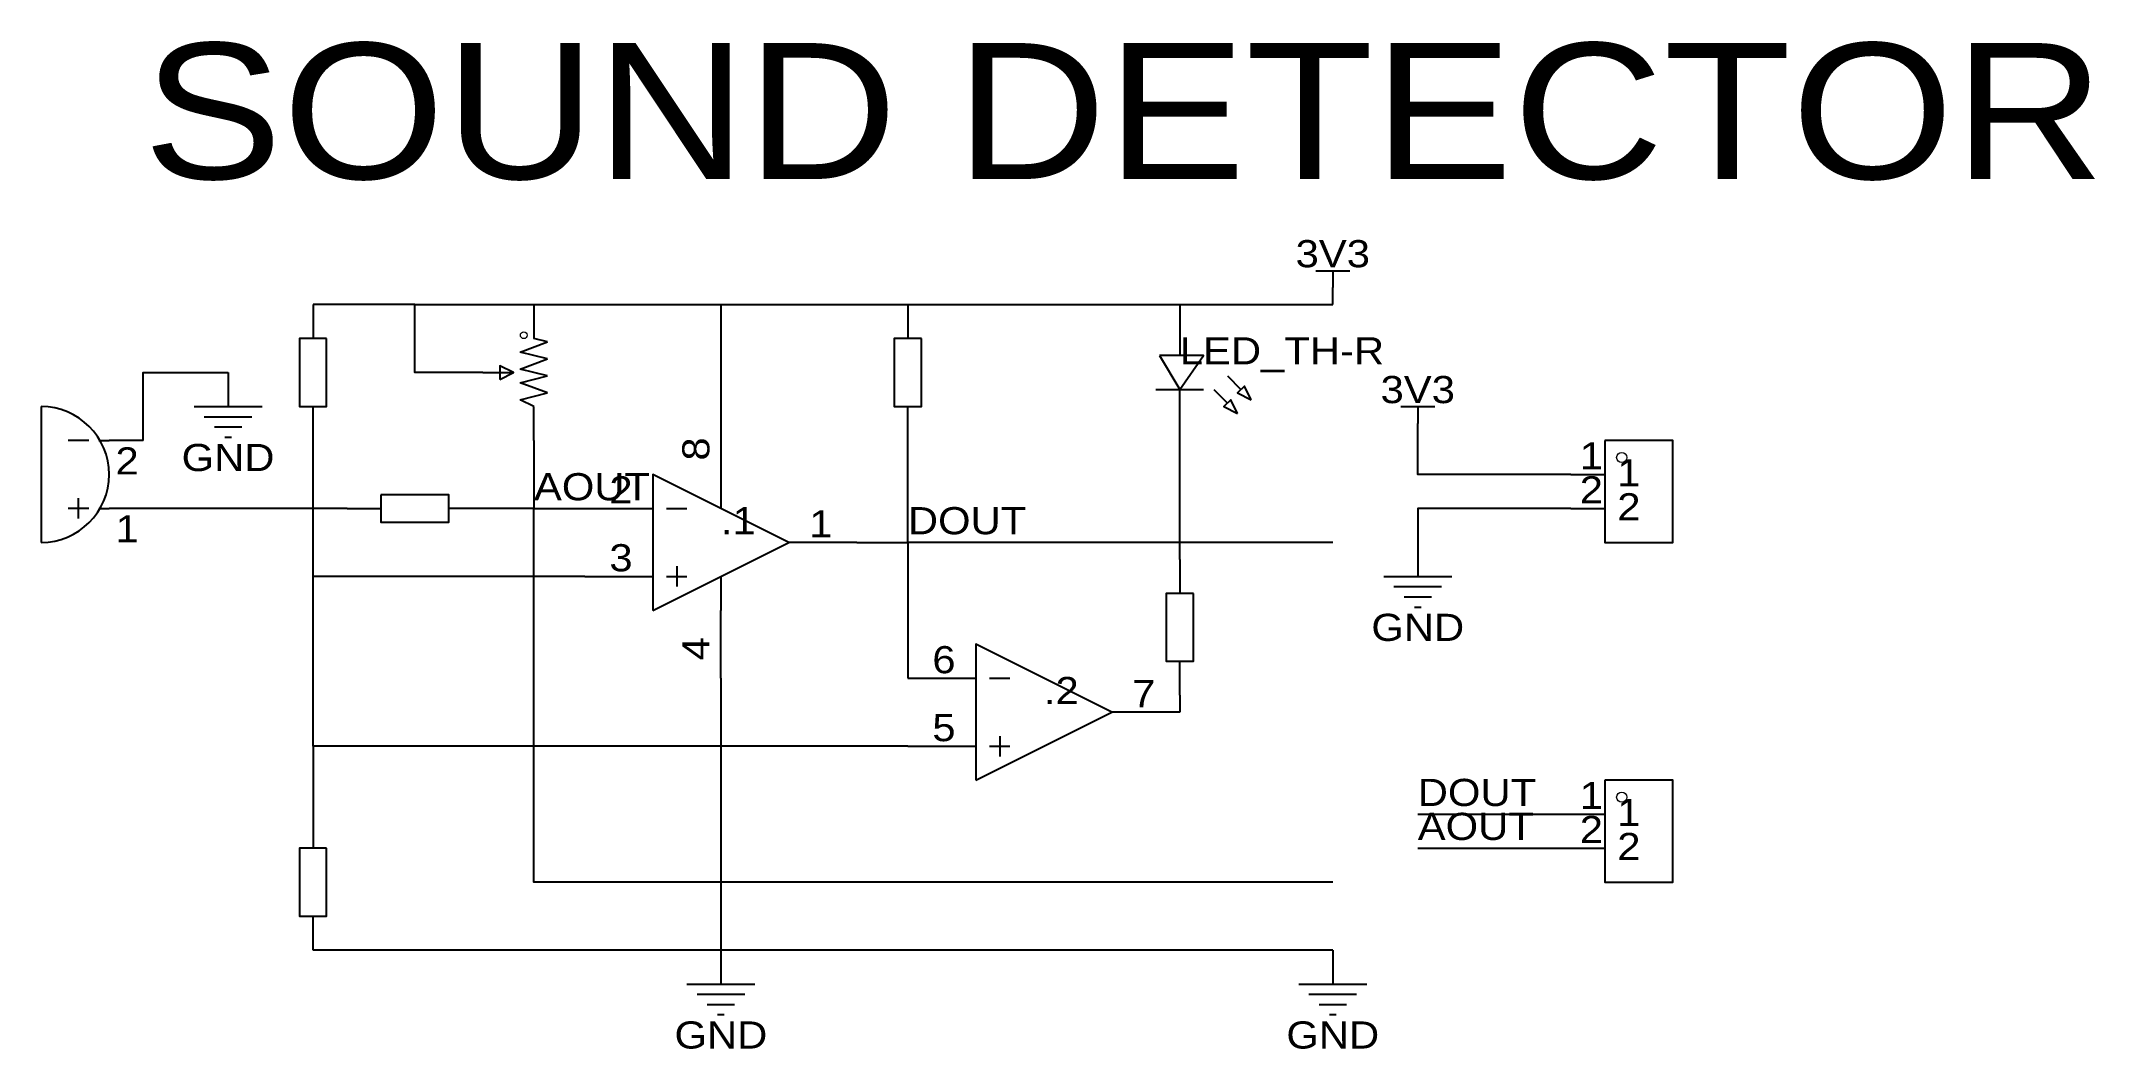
# Model space of a CAD drawing. Header units: millimetres. Extents: x 94 to 247, y 126 to 201.
import ezdxf
from ezdxf.enums import TextEntityAlignment as Align

# ---------------------------------------------------------------- set-up
doc = ezdxf.new("R2010")
doc.units = ezdxf.units.MM
doc.header["$MEASUREMENT"] = 0
doc.styles.get("Standard").update_dxf_attribs({"font": 'arial.ttf'})

msp = doc.modelspace()

# ---------------------------------------------------------------- linework, layer by layer
at = {"color": 1, "true_color": 0xa00000}
for points in [[(189.23, 184.15), (191.77, 184.15)], [(190.5, 184.15), (190.5, 182.88)], [(129.79, 178.05), (131.83, 178.82)], [(131.83, 177.55), (129.79, 178.05)], [(131.83, 178.82), (130.81, 179.07)], [(128.27, 176.53), (129.29, 176.53)], [(129.79, 176.78), (131.83, 177.55)], [(131.83, 176.28), (129.79, 176.78)], [(129.79, 175.77), (131.83, 176.28)], [(131.83, 175.01), (129.79, 175.77)], [(129.79, 174.5), (131.83, 175.01)], [(177.29, 175.26), (180.85, 175.26)], [(181.61, 175.26), (182.63, 174.24)], [(182.63, 176.28), (183.64, 175.26)], [(93.98, 173.99), (93.98, 163.83)], [(105.41, 173.99), (110.49, 173.99)], [(130.81, 173.99), (129.79, 174.5)], [(195.58, 173.99), (198.12, 173.99)], [(196.85, 173.99), (196.85, 172.72)], [(106.17, 173.23), (109.73, 173.23)], [(106.93, 172.47), (108.97, 172.47)], [(97.54, 171.45), (96.01, 171.45)], [(98.3, 171.45), (99.06, 171.45)], [(107.7, 171.7), (108.2, 171.7)], [(144.78, 168.91), (144.78, 166.37)], [(97.54, 166.37), (96.01, 166.37)], [(96.77, 165.61), (96.77, 167.13)], [(98.3, 166.37), (99.06, 166.37)], [(140.72, 166.37), (142.24, 166.37)], [(140.72, 161.29), (142.24, 161.29)], [(141.48, 162.05), (141.48, 160.53)], [(144.78, 161.29), (144.78, 158.75)], [(194.31, 161.29), (199.39, 161.29)], [(195.07, 160.53), (198.63, 160.53)], [(195.83, 159.77), (197.87, 159.77)], [(196.6, 159), (197.1, 159)], [(164.85, 153.67), (166.37, 153.67)], [(165.61, 149.35), (165.61, 147.83)], [(164.85, 148.59), (166.37, 148.59)], [(142.24, 130.81), (147.32, 130.81)], [(187.96, 130.81), (193.04, 130.81)], [(143, 130.05), (146.56, 130.05)], [(143.76, 129.29), (145.8, 129.29)], [(188.72, 130.05), (192.28, 130.05)], [(189.48, 129.29), (191.52, 129.29)], [(144.53, 128.52), (145.03, 128.52)], [(190.25, 128.52), (190.75, 128.52)]]:
    msp.add_lwpolyline(points, dxfattribs=at)
at = {"color": 1, "true_color": 0x880000}
for points in [[(190.5, 181.61), (190.5, 182.88)], [(114.3, 181.61), (114.3, 179.07)], [(130.81, 181.61), (130.81, 179.07)], [(158.75, 181.61), (158.75, 179.07)], [(179.07, 181.61), (179.07, 177.8)], [(107.95, 176.53), (107.95, 173.99)], [(127, 176.53), (128.27, 176.53)], [(179.07, 171.45), (179.07, 175.26)], [(114.3, 171.45), (114.3, 173.99)], [(130.81, 171.45), (130.81, 173.99)], [(144.78, 173.99), (144.78, 168.91)], [(158.75, 171.45), (158.75, 173.99)], [(196.85, 171.45), (196.85, 172.72)], [(101.6, 171.45), (99.06, 171.45)], [(208.28, 168.91), (210.82, 168.91)], [(101.6, 166.37), (99.06, 166.37)], [(116.84, 166.37), (119.38, 166.37)], [(127, 166.37), (124.46, 166.37)], [(134.62, 166.37), (139.7, 166.37)], [(208.28, 166.37), (210.82, 166.37)], [(154.94, 163.83), (149.86, 163.83)], [(196.85, 163.83), (196.85, 161.29)], [(134.62, 161.29), (139.7, 161.29)], [(179.07, 162.56), (179.07, 160.02)], [(144.78, 153.67), (144.78, 158.75)], [(158.75, 153.67), (163.83, 153.67)], [(179.07, 152.4), (179.07, 154.94)], [(179.07, 151.13), (173.99, 151.13)], [(158.75, 148.59), (163.83, 148.59)], [(114.3, 143.51), (114.3, 140.97)], [(208.28, 143.51), (210.82, 143.51)], [(208.28, 140.97), (210.82, 140.97)], [(114.3, 133.35), (114.3, 135.89)], [(144.78, 133.35), (144.78, 130.81)], [(190.5, 133.35), (190.5, 130.81)]]:
    msp.add_lwpolyline(points, dxfattribs=at)
at = {"color": 1, "true_color": 0x008800}
for points in [[(127, 176.53), (121.92, 176.53), (121.92, 181.61), (114.3, 181.61)], [(121.92, 181.61), (130.81, 181.61), (144.78, 181.61), (144.78, 173.99)], [(144.78, 181.61), (158.75, 181.61), (179.07, 181.61), (190.5, 181.61)], [(101.6, 171.45), (101.6, 176.53), (107.95, 176.53)], [(134.62, 161.29), (114.3, 161.29), (114.3, 171.45)], [(130.81, 171.45), (130.81, 166.37), (127, 166.37)], [(190.5, 163.83), (158.75, 163.83), (158.75, 171.45)], [(179.07, 162.56), (179.07, 171.45)], [(208.28, 168.91), (196.85, 168.91), (196.85, 171.45)], [(116.84, 166.37), (101.6, 166.37)], [(190.5, 138.43), (130.81, 138.43), (130.81, 166.37), (134.62, 166.37)], [(208.28, 166.37), (196.85, 166.37), (196.85, 163.83)], [(154.94, 163.83), (158.75, 163.83), (158.75, 153.67)], [(158.75, 148.59), (114.3, 148.59), (114.3, 161.29)], [(144.78, 153.67), (144.78, 133.35), (114.3, 133.35)], [(179.07, 152.4), (179.07, 151.13)], [(114.3, 148.59), (114.3, 143.51)], [(196.85, 143.51), (208.28, 143.51)], [(196.85, 140.97), (208.28, 140.97)], [(190.5, 133.35), (144.78, 133.35)]]:
    msp.add_lwpolyline(points, dxfattribs=at)
at = {"color": 1, "true_color": 0xa00000}
for points in [[(115.32, 179.07), (113.28, 179.07), (113.28, 173.99), (115.32, 173.99)], [(159.77, 179.07), (157.73, 179.07), (157.73, 173.99), (159.77, 173.99)], [(128.27, 176.02), (129.29, 176.53), (128.27, 177.04)], [(177.55, 177.8), (179.07, 175.26), (180.85, 177.8)], [(184.4, 174.5), (183.9, 175.51), (183.39, 175.01)], [(183.39, 173.48), (182.88, 174.5), (182.37, 173.99)], [(210.82, 171.45), (210.82, 163.83), (215.9, 163.83), (215.9, 171.45)], [(139.7, 158.75), (149.86, 163.83), (139.7, 168.91)], [(119.38, 167.39), (119.38, 165.35), (124.46, 165.35), (124.46, 167.39)], [(180.09, 160.02), (178.05, 160.02), (178.05, 154.94), (180.09, 154.94)], [(163.83, 146.05), (173.99, 151.13), (163.83, 156.21)], [(210.82, 146.05), (210.82, 138.43), (215.9, 138.43), (215.9, 146.05)], [(115.32, 140.97), (113.28, 140.97), (113.28, 135.89), (115.32, 135.89)]]:
    msp.add_lwpolyline(points, close=True, dxfattribs=at)
at = {"color": 1, "lineweight": 0, "true_color": 0xa00000}
for centre, radius in [((130.05, 179.32), 0.254), ((212.09, 170.18), 0.381), ((212.09, 144.78), 0.381)]:
    msp.add_circle(centre, radius, dxfattribs=at)
at = {"color": 1, "true_color": 0xa00000}
msp.add_arc((93.98, 168.91), 5.08, 270, 450, dxfattribs=at)

# ---------------------------------------------------------------- texts
at = {"color": 1, "true_color": 0x000000, "width": 1.1}
for s, height, p in [('SOUND DETECTOR', 10.16, (101.6, 187.96)), ('1', 2.03, (211.76, 167.41)), ('2', 2.03, (211.76, 164.87)), ('1', 2.03, (151.38, 163.6)), ('7', 2.03, (175.51, 150.9)), ('1', 2.03, (211.76, 142.01)), ('2', 2.03, (211.76, 139.47))]:
    msp.add_text(s, height=height, dxfattribs=at).set_placement(p, align=Align.BOTTOM_LEFT)
at = {"color": 1, "true_color": 0x000080, "width": 1.1}
for s, p in [('3V3', (190.5, 185.42)), ('3V3', (190.5, 185.42)), ('3V3', (196.85, 175.26)), ('3V3', (196.85, 175.26)), ('GND', (107.95, 170.18)), ('GND', (107.95, 170.18)), ('GND', (196.85, 157.48)), ('GND', (196.85, 157.48)), ('GND', (144.78, 127)), ('GND', (144.78, 127)), ('GND', (190.5, 127)), ('GND', (190.5, 127))]:
    msp.add_text(s, height=2.032, dxfattribs=at).set_placement(p, align=Align.MIDDLE_CENTER)
for s, p in [('LED_TH-R', (179.07, 176.53)), ('.1', (144.78, 163.83)), ('.2', (168.91, 151.13))]:
    msp.add_text(s, height=2.032, dxfattribs=at).set_placement(p, align=Align.BOTTOM_LEFT)
at = {"color": 1, "true_color": 0x000000, "width": 1.1}
for s, p in [('2', (99.54, 170.94)), ('1', (99.54, 165.86))]:
    msp.add_text(s, height=2.03, dxfattribs=at).set_placement(p, align=Align.TOP_LEFT)
msp.add_text('8', height=2.03, rotation=90, dxfattribs=at).set_placement((144.53, 169.95), align=Align.BOTTOM_LEFT)
for s, p in [('1', (210.69, 168.68)), ('2', (138.18, 166.14)), ('2', (210.69, 166.14)), ('3', (138.18, 161.06)), ('6', (162.31, 153.44)), ('5', (162.31, 148.36)), ('1', (210.69, 143.28)), ('2', (210.69, 140.74))]:
    msp.add_text(s, height=2.03, dxfattribs=at).set_placement(p, align=Align.BOTTOM_RIGHT)
at = {"color": 1, "true_color": 0x0000ff, "width": 1.1}
for s, p in [('AOUT', (130.81, 166.37)), ('DOUT', (158.75, 163.83)), ('DOUT', (196.85, 143.51)), ('AOUT', (196.85, 140.97))]:
    msp.add_text(s, height=2.032, dxfattribs=at).set_placement(p, align=Align.BOTTOM_LEFT)
at = {"color": 1, "true_color": 0x000000, "width": 1.1}
msp.add_text('4', height=2.03, rotation=90, dxfattribs=at).set_placement((144.53, 156.74), align=Align.BOTTOM_RIGHT)

doc.saveas('drawing.dxf')
